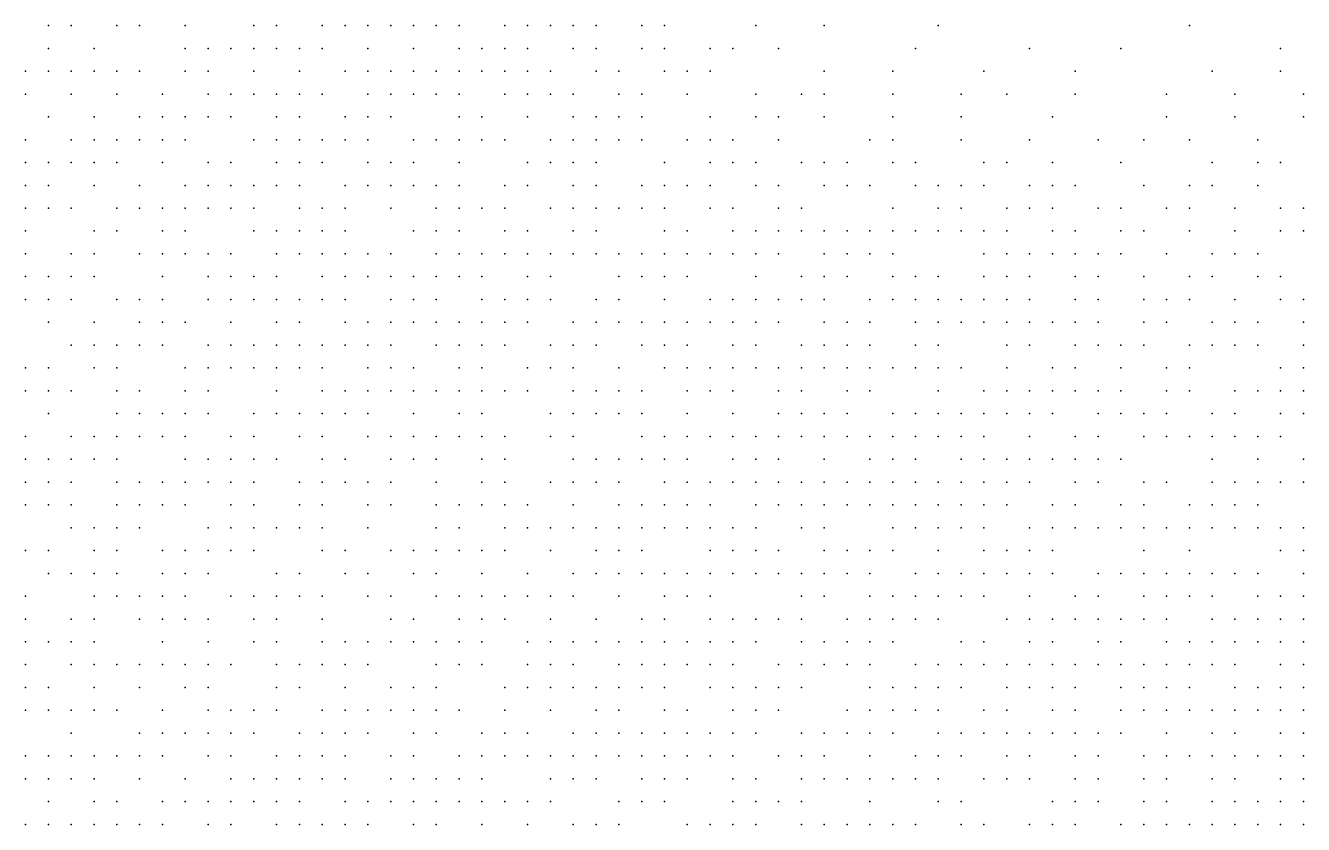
# Model space of a CAD drawing. Extents: x 429 to 793, y 817 to 1241.
# Drawn here: x 570.26 to 611.14, y 949.47 to 975.02 of the extents above; entities that cross this region are included whole.
import ezdxf

# ---------------------------------------------------------------- set-up
doc = ezdxf.new("R2010")
doc.units = 0

msp = doc.modelspace()

# ---------------------------------------------------------------- linework, layer by layer
for p in [(570.99, 975.02, 219.599), (571.72, 975.02, 219.999), (573.18, 975.02, 220.28), (573.91, 975.02, 220.578), (575.37, 975.02, 221.006), (577.56, 975.02, 221.643), (578.29, 975.02, 221.943), (579.75, 975.02, 222.533), (580.48, 975.02, 222.842), (581.21, 975.02, 223.075), (581.94, 975.02, 223.314), (582.67, 975.02, 223.645), (583.4, 975.02, 223.945), (584.13, 975.02, 224.245), (585.59, 975.02, 224.765), (586.32, 975.02, 225.05), (587.05, 975.02, 225.335), (587.78, 975.02, 225.574), (588.51, 975.02, 225.967), (589.97, 975.02, 226.36), (590.7, 975.02, 226.74), (593.62, 975.02, 228.215), (595.81, 975.02, 229.475), (599.46, 975.02, 232.165), (607.49, 975.02, 239.05), (570.99, 974.29, 219.675), (572.45, 974.29, 220.237), (575.37, 974.29, 221.116), (576.1, 974.29, 221.4), (576.83, 974.29, 221.811), (577.56, 974.29, 222), (578.29, 974.29, 222.295), (579.02, 974.29, 222.59), (579.75, 974.29, 222.885), (581.21, 974.29, 223.128), (582.67, 974.29, 223.712), (584.13, 974.29, 224.312), (584.86, 974.29, 224.615), (585.59, 974.29, 224.85), (586.32, 974.29, 225.135), (587.78, 974.29, 225.813), (588.51, 974.29, 226.178), (589.97, 974.29, 226.706), (590.7, 974.29, 227.103), (592.16, 974.29, 227.788), (592.89, 974.29, 228.267), (594.35, 974.29, 229.037), (598.73, 974.29, 231.429), (602.38, 974.29, 234.74), (605.3, 974.29, 237.27), (610.41, 974.29, 241.583), (570.26, 973.56, 219.514), (570.99, 973.56, 219.913), (571.72, 973.56, 220.075), (572.45, 973.56, 220.314), (573.18, 973.56, 220.476), (573.91, 973.56, 220.626), (575.37, 973.56, 221.223), (576.1, 973.56, 221.621), (577.56, 973.56, 222.127), (579.02, 973.56, 222.573), (580.48, 973.56, 223.18), (581.21, 973.56, 223.522), (581.94, 973.56, 223.78), (582.67, 973.56, 224.08), (583.4, 973.56, 224.38), (584.13, 973.56, 224.682), (584.86, 973.56, 224.917), (585.59, 973.56, 225.22), (586.32, 973.56, 225.505), (587.05, 973.56, 225.884), (588.51, 973.56, 226.291), (589.24, 973.56, 226.585), (590.7, 973.56, 227.596), (591.43, 973.56, 227.795), (592.16, 973.56, 227.935), (595.81, 973.56, 229.81), (598, 973.56, 231.14), (600.92, 973.56, 233.396), (603.84, 973.56, 235.597), (608.22, 973.56, 239.735), (610.41, 973.56, 241.427), (570.26, 972.83, 219.752), (571.72, 972.83, 220.152), (573.18, 972.83, 220.452), (574.64, 972.83, 221.027), (576.1, 972.83, 221.748), (576.83, 972.83, 221.937), (577.56, 972.83, 222.253), (578.29, 972.83, 222.413), (579.02, 972.83, 222.86), (579.75, 972.83, 223.018), (581.21, 972.83, 223.646), (581.94, 972.83, 224.036), (582.67, 972.83, 224.208), (583.4, 972.83, 224.55), (584.13, 972.83, 225), (585.59, 972.83, 225.288), (586.32, 972.83, 225.59), (587.05, 972.83, 226.115), (587.78, 972.83, 226.403), (589.24, 972.83, 226.697), (589.97, 972.83, 227.124), (591.43, 972.83, 227.943), (593.62, 972.83, 228.975), (595.08, 972.83, 229.788), (595.81, 972.83, 229.985), (598, 972.83, 231.54), (600.19, 972.83, 233.017), (601.65, 972.83, 234.09), (603.84, 972.83, 235.7), (606.76, 972.83, 238.482), (608.95, 972.83, 240.077), (611.14, 972.83, 241.85), (570.99, 972.1, 219.99), (572.45, 972.1, 220.565), (573.91, 972.1, 220.955), (574.64, 972.1, 221.14), (575.37, 972.1, 221.45), (576.1, 972.1, 221.76), (576.83, 972.1, 222.07), (578.29, 972.1, 222.54), (579.02, 972.1, 222.857), (580.48, 972.1, 223.487), (581.21, 972.1, 223.799), (581.94, 972.1, 224.206), (584.13, 972.1, 224.86), (584.86, 972.1, 225.357), (586.32, 972.1, 225.946), (587.78, 972.1, 226.641), (588.51, 972.1, 226.81), (589.24, 972.1, 227.237), (589.97, 972.1, 227.663), (592.16, 972.1, 228.331), (593.62, 972.1, 229.138), (594.35, 972.1, 229.541), (595.81, 972.1, 230.492), (598, 972.1, 231.92), (600.19, 972.1, 233.048), (603.11, 972.1, 235.419), (606.76, 972.1, 238.698), (608.95, 972.1, 240.073), (611.14, 972.1, 241.81), (570.26, 971.37, 219.787), (571.72, 971.37, 220.384), (572.45, 971.37, 220.586), (573.18, 971.37, 220.771), (573.91, 971.37, 221.253), (574.64, 971.37, 221.433), (575.37, 971.37, 221.727), (577.56, 971.37, 222.722), (578.29, 971.37, 222.914), (579.02, 971.37, 223.01), (579.75, 971.37, 223.325), (580.48, 971.37, 223.64), (581.21, 971.37, 223.952), (582.67, 971.37, 224.548), (583.4, 971.37, 225.03), (584.13, 971.37, 225.17), (584.86, 971.37, 225.533), (585.59, 971.37, 225.943), (587.05, 971.37, 226.302), (587.78, 971.37, 226.827), (588.51, 971.37, 226.997), (589.24, 971.37, 227.363), (589.97, 971.37, 227.91), (591.43, 971.37, 228.493), (592.16, 971.37, 228.897), (592.89, 971.37, 229.3), (594.35, 971.37, 230.107), (597.27, 971.37, 231.65), (598, 971.37, 232.09), (600.19, 971.37, 233.615), (602.38, 971.37, 234.858), (604.57, 971.37, 236.943), (606.03, 971.37, 238.038), (607.49, 971.37, 239.032), (609.68, 971.37, 240.717), (570.26, 970.64, 219.873), (570.99, 970.64, 220.163), (571.72, 970.64, 220.471), (572.45, 970.64, 220.884), (573.18, 970.64, 221.069), (574.64, 970.64, 221.547), (576.1, 970.64, 222.188), (576.83, 970.64, 222.513), (578.29, 970.64, 223.064), (579.02, 970.64, 223.256), (579.75, 970.64, 223.79), (581.21, 970.64, 224.34), (581.94, 970.64, 224.577), (582.67, 970.64, 224.89), (584.13, 970.64, 225.3), (586.32, 970.64, 226.36), (587.05, 970.64, 226.658), (587.78, 970.64, 226.777), (588.51, 970.64, 227.183), (590.7, 970.64, 228.287), (592.16, 970.64, 228.987), (592.89, 970.64, 229.513), (593.62, 970.64, 229.656), (595.08, 970.64, 230.51), (595.81, 970.64, 231.077), (596.54, 970.64, 231.383), (598, 970.64, 232.26), (598.73, 970.64, 232.74), (600.92, 970.64, 233.973), (601.65, 970.64, 234.45), (603.11, 970.64, 235.626), (605.3, 970.64, 237.45), (608.22, 970.64, 239.73), (609.68, 970.64, 240.802), (610.41, 970.64, 241.362), (570.26, 969.91, 220.05), (570.99, 969.91, 220.25), (572.45, 969.91, 220.865), (573.91, 969.91, 221.367), (575.37, 969.91, 221.997), (576.1, 969.91, 222.322), (576.83, 969.91, 222.647), (577.56, 969.91, 222.974), (578.29, 969.91, 223.302), (579.02, 969.91, 223.406), (580.48, 969.91, 224.14), (581.21, 969.91, 224.49), (581.94, 969.91, 224.69), (582.67, 969.91, 225.06), (583.4, 969.91, 225.238), (584.13, 969.91, 225.416), (585.59, 969.91, 226.12), (586.32, 969.91, 226.537), (587.78, 969.91, 227.014), (588.51, 969.91, 227.55), (589.97, 969.91, 228.047), (590.7, 969.91, 228.483), (591.43, 969.91, 228.903), (592.16, 969.91, 229.357), (593.62, 969.91, 230.225), (594.35, 969.91, 230.435), (595.81, 969.91, 231.294), (596.54, 969.91, 231.645), (597.27, 969.91, 232.037), (598.73, 969.91, 232.973), (599.46, 969.91, 233.532), (600.19, 969.91, 233.747), (600.92, 969.91, 234.355), (602.38, 969.91, 235.05), (603.11, 969.91, 236.01), (603.84, 969.91, 236.517), (606.03, 969.91, 237.993), (607.49, 969.91, 239.038), (608.22, 969.91, 239.492), (609.68, 969.91, 240.779), (570.26, 969.18, 220.33), (570.99, 969.18, 220.528), (571.72, 969.18, 220.806), (573.18, 969.18, 221.173), (573.91, 969.18, 221.48), (574.64, 969.18, 222.025), (575.37, 969.18, 222.13), (576.1, 969.18, 222.455), (576.83, 969.18, 222.78), (577.56, 969.18, 223.107), (579.02, 969.18, 223.748), (579.75, 969.18, 223.94), (580.48, 969.18, 224.357), (581.94, 969.18, 224.793), (583.4, 969.18, 225.586), (584.13, 969.18, 225.764), (584.86, 969.18, 226.112), (585.59, 969.18, 226.29), (587.05, 969.18, 227.185), (587.78, 969.18, 227.37), (588.51, 969.18, 227.807), (589.24, 969.18, 227.933), (589.97, 969.18, 228.243), (590.7, 969.18, 228.68), (592.16, 969.18, 229.57), (592.89, 969.18, 229.727), (594.35, 969.18, 230.607), (595.08, 969.18, 230.855), (598, 969.18, 232.805), (599.46, 969.18, 233.343), (600.19, 969.18, 234.139), (601.65, 969.18, 234.747), (602.38, 969.18, 235.378), (603.11, 969.18, 235.783), (604.57, 969.18, 237.178), (605.3, 969.18, 237.53), (606.76, 969.18, 238.537), (607.49, 969.18, 239.04), (608.95, 969.18, 240.33), (610.41, 969.18, 241.183), (611.14, 969.18, 241.61), (570.26, 968.45, 220.13), (572.45, 968.45, 221.084), (573.18, 968.45, 221.258), (574.64, 968.45, 221.926), (575.37, 968.45, 222.361), (577.56, 968.45, 223.093), (578.29, 968.45, 223.435), (579.02, 968.45, 223.763), (579.75, 968.45, 224.09), (580.48, 968.45, 224.527), (582.67, 968.45, 225.23), (583.4, 968.45, 225.64), (584.13, 968.45, 226.05), (585.59, 968.45, 226.645), (586.32, 968.45, 227), (587.78, 968.45, 227.553), (588.51, 968.45, 228.126), (590.7, 968.45, 229.043), (591.43, 968.45, 229.407), (592.89, 968.45, 229.94), (593.62, 968.45, 230.488), (594.35, 968.45, 230.78), (595.08, 968.45, 231.027), (595.81, 968.45, 231.451), (596.54, 968.45, 232.078), (597.27, 968.45, 232.638), (598, 968.45, 232.693), (598.73, 968.45, 233.12), (599.46, 968.45, 233.547), (600.19, 968.45, 234.447), (600.92, 968.45, 234.531), (601.65, 968.45, 235.151), (603.11, 968.45, 236.157), (603.84, 968.45, 236.627), (605.3, 968.45, 237.64), (606.03, 968.45, 238.045), (607.49, 968.45, 239.38), (608.95, 968.45, 240.353), (610.41, 968.45, 241.307), (611.14, 968.45, 241.583), (570.26, 967.72, 220.41), (571.72, 967.72, 221.037), (572.45, 967.72, 221.362), (573.91, 967.72, 222.029), (574.64, 967.72, 222.152), (575.37, 967.72, 222.488), (576.1, 967.72, 222.697), (576.83, 967.72, 223.219), (578.29, 967.72, 223.718), (579.02, 967.72, 223.858), (579.75, 967.72, 224.202), (580.48, 967.72, 224.686), (581.21, 967.72, 224.963), (581.94, 967.72, 225.162), (583.4, 967.72, 226.015), (584.13, 967.72, 226.323), (584.86, 967.72, 226.282), (585.59, 967.72, 226.815), (586.32, 967.72, 226.877), (587.05, 967.72, 227.307), (587.78, 967.72, 227.737), (588.51, 967.72, 228.183), (589.24, 967.72, 228.504), (589.97, 967.72, 228.873), (590.7, 967.72, 229.237), (591.43, 967.72, 229.713), (592.16, 967.72, 230.147), (592.89, 967.72, 230.58), (593.62, 967.72, 230.872), (594.35, 967.72, 231.036), (595.81, 967.72, 231.945), (596.54, 967.72, 232.047), (597.27, 967.72, 232.47), (598, 967.72, 233.323), (600.92, 967.72, 234.923), (601.65, 967.72, 235.403), (602.38, 967.72, 235.853), (603.11, 967.72, 236.303), (603.84, 967.72, 236.773), (604.57, 967.72, 237.398), (605.3, 967.72, 237.75), (606.76, 967.72, 238.717), (608.22, 967.72, 239.72), (608.95, 967.72, 240.037), (609.68, 967.72, 240.679), (570.26, 966.99, 220.49), (570.99, 966.99, 220.815), (571.72, 966.99, 221.14), (572.45, 966.99, 221.465), (574.64, 966.99, 222.372), (576.1, 966.99, 222.824), (576.83, 966.99, 223.392), (577.56, 966.99, 223.532), (578.29, 966.99, 223.625), (579.75, 966.99, 224.315), (580.48, 966.99, 224.985), (581.21, 966.99, 225.044), (581.94, 966.99, 225.52), (582.67, 966.99, 225.827), (583.4, 966.99, 226.135), (584.13, 966.99, 226.443), (584.86, 966.99, 226.63), (586.32, 966.99, 227.49), (587.05, 966.99, 227.92), (589.24, 966.99, 228.882), (589.97, 966.99, 229.067), (590.7, 966.99, 229.487), (591.43, 966.99, 229.92), (593.62, 966.99, 230.708), (595.08, 966.99, 231.793), (595.81, 966.99, 232.267), (596.54, 966.99, 232.687), (598, 966.99, 233.398), (598.73, 966.99, 233.75), (599.46, 966.99, 234.2), (600.92, 966.99, 235.1), (601.65, 966.99, 235.55), (602.38, 966.99, 236.15), (603.84, 966.99, 236.92), (604.57, 966.99, 237.39), (606.03, 966.99, 238.155), (607.49, 966.99, 239.18), (608.22, 966.99, 239.947), (609.68, 966.99, 240.803), (610.41, 966.99, 241.18), (570.26, 966.26, 220.567), (570.99, 966.26, 220.909), (571.72, 966.26, 221.35), (573.18, 966.26, 221.79), (573.91, 966.26, 222.133), (574.64, 966.26, 222.475), (576.1, 966.26, 223.16), (576.83, 966.26, 223.505), (577.56, 966.26, 223.738), (578.29, 966.26, 224.082), (579.02, 966.26, 224.427), (579.75, 966.26, 224.762), (580.48, 966.26, 225.097), (581.94, 966.26, 225.64), (582.67, 966.26, 225.948), (583.4, 966.26, 226.255), (584.86, 966.26, 226.77), (585.59, 966.26, 227.236), (586.32, 966.26, 227.464), (587.05, 966.26, 227.692), (588.51, 966.26, 228.59), (589.24, 966.26, 228.925), (590.7, 966.26, 229.693), (592.16, 966.26, 230.353), (592.89, 966.26, 230.787), (593.62, 966.26, 231.22), (594.35, 966.26, 231.64), (595.08, 966.26, 232.063), (595.81, 966.26, 232.165), (597.27, 966.26, 233.097), (598, 966.26, 233.222), (598.73, 966.26, 233.95), (599.46, 966.26, 234.338), (600.19, 966.26, 234.913), (600.92, 966.26, 235.273), (601.65, 966.26, 235.7), (602.38, 966.26, 235.85), (603.84, 966.26, 237.23), (604.57, 966.26, 237.62), (606.03, 966.26, 238.59), (606.76, 966.26, 238.92), (607.49, 966.26, 239.633), (608.95, 966.26, 240.4), (610.41, 966.26, 241.243), (611.14, 966.26, 241.713), (570.99, 965.53, 221.13), (572.45, 965.53, 221.67), (573.91, 965.53, 222.204), (574.64, 965.53, 222.732), (575.37, 965.53, 222.923), (576.83, 965.53, 223.52), (578.29, 965.53, 224.285), (579.02, 965.53, 224.54), (580.48, 965.53, 225.21), (581.21, 965.53, 225.522), (581.94, 965.53, 225.76), (582.67, 965.53, 226.068), (583.4, 965.53, 226.395), (584.13, 965.53, 226.583), (584.86, 965.53, 226.91), (585.59, 965.53, 227.386), (586.32, 965.53, 227.614), (587.78, 965.53, 228.405), (588.51, 965.53, 228.74), (589.24, 965.53, 229.075), (589.97, 965.53, 229.644), (590.7, 965.53, 229.873), (591.43, 965.53, 230.331), (592.16, 965.53, 230.56), (592.89, 965.53, 230.993), (593.62, 965.53, 231.535), (594.35, 965.53, 231.476), (595.81, 965.53, 232.483), (596.54, 965.53, 232.903), (597.27, 965.53, 233.313), (598.73, 965.53, 234.15), (599.46, 965.53, 234.6), (600.19, 965.53, 235.023), (600.92, 965.53, 235.447), (601.65, 965.53, 236), (602.38, 965.53, 236.3), (603.11, 965.53, 236.6), (603.84, 965.53, 237.38), (604.57, 965.53, 237.54), (606.03, 965.53, 238.393), (606.76, 965.53, 239.32), (608.22, 965.53, 240.165), (608.95, 965.53, 240.427), (609.68, 965.53, 240.957), (611.14, 965.53, 241.513), (571.72, 964.8, 221.45), (572.45, 964.8, 221.77), (573.18, 964.8, 221.99), (573.91, 964.8, 222.518), (574.64, 964.8, 222.685), (576.1, 964.8, 223.28), (576.83, 964.8, 223.64), (577.56, 964.8, 224.135), (578.29, 964.8, 224.39), (579.02, 964.8, 224.645), (579.75, 964.8, 224.98), (580.48, 964.8, 225.315), (581.21, 964.8, 225.545), (581.94, 964.8, 225.88), (583.4, 964.8, 226.535), (584.13, 964.8, 226.723), (584.86, 964.8, 227.05), (585.59, 964.8, 227.493), (587.05, 964.8, 228.22), (587.78, 964.8, 228.555), (588.51, 964.8, 229.12), (589.97, 964.8, 229.58), (590.7, 964.8, 230.028), (591.43, 964.8, 230.486), (592.89, 964.8, 231.365), (593.62, 964.8, 231.69), (595.08, 964.8, 232.451), (595.81, 964.8, 232.897), (596.54, 964.8, 233.12), (597.27, 964.8, 233.53), (598.73, 964.8, 234.35), (599.46, 964.8, 234.538), (601.65, 964.8, 235.873), (602.38, 964.8, 236.45), (603.84, 964.8, 237.22), (604.57, 964.8, 237.647), (605.3, 964.8, 238.073), (606.03, 964.8, 238.927), (607.49, 964.8, 239.773), (608.22, 964.8, 240.113), (608.95, 964.8, 240.453), (609.68, 964.8, 240.94), (611.14, 964.8, 241.697), (570.26, 964.07, 221.062), (570.99, 964.07, 221.405), (572.45, 964.07, 221.747), (573.18, 964.07, 222.304), (575.37, 964.07, 223.043), (576.1, 964.07, 223.4), (576.83, 964.07, 223.76), (577.56, 964.07, 224.24), (578.29, 964.07, 224.495), (579.02, 964.07, 224.75), (579.75, 964.07, 225.085), (581.21, 964.07, 225.65), (581.94, 964.07, 226.248), (582.67, 964.07, 226.484), (584.13, 964.07, 227.19), (584.86, 964.07, 227.523), (586.32, 964.07, 228.188), (587.05, 964.07, 228.37), (587.78, 964.07, 228.82), (589.24, 964.07, 229.74), (590.7, 964.07, 230.412), (591.43, 964.07, 230.641), (592.16, 964.07, 231.195), (592.89, 964.07, 231.52), (593.62, 964.07, 231.735), (594.35, 964.07, 232.013), (595.08, 964.07, 232.596), (595.81, 964.07, 233.042), (596.54, 964.07, 233.265), (597.27, 964.07, 233.88), (598, 964.07, 234.188), (598.73, 964.07, 234.493), (599.46, 964.07, 234.936), (600.19, 964.07, 235.392), (601.65, 964.07, 236.26), (603.11, 964.07, 236.9), (603.84, 964.07, 237.327), (605.3, 964.07, 238.607), (606.76, 964.07, 239.06), (607.49, 964.07, 239.695), (610.41, 964.07, 241.21), (611.14, 964.07, 241.68), (570.26, 963.34, 221.073), (570.99, 963.34, 221.313), (571.72, 963.34, 221.809), (573.18, 963.34, 222.434), (573.91, 963.34, 222.681), (575.37, 963.34, 223.163), (576.1, 963.34, 223.52), (578.29, 963.34, 224.6), (579.75, 963.34, 225.19), (580.48, 963.34, 225.535), (581.21, 963.34, 225.765), (581.94, 963.34, 226.455), (582.67, 963.34, 226.8), (583.4, 963.34, 226.852), (584.13, 963.34, 227.323), (584.86, 963.34, 227.655), (585.59, 963.34, 227.987), (586.32, 963.34, 228.32), (587.78, 963.34, 228.98), (588.51, 963.34, 229.44), (589.24, 963.34, 229.9), (589.97, 963.34, 230.167), (591.43, 963.34, 230.796), (592.16, 963.34, 231.35), (592.89, 963.34, 231.457), (594.35, 963.34, 232.165), (595.08, 963.34, 232.575), (596.54, 963.34, 233.41), (597.27, 963.34, 234.025), (599.46, 963.34, 235.066), (600.92, 963.34, 236.07), (601.65, 963.34, 236.39), (602.38, 963.34, 236.71), (603.11, 963.34, 237.23), (603.84, 963.34, 237.705), (604.57, 963.34, 238.272), (605.3, 963.34, 238.592), (606.76, 963.34, 239.46), (607.49, 963.34, 239.8), (608.95, 963.34, 240.48), (609.68, 963.34, 241.003), (610.41, 963.34, 241.147), (611.14, 963.34, 241.48), (570.99, 962.61, 221.528), (573.18, 962.61, 222.539), (573.91, 962.61, 222.778), (574.64, 962.61, 223.025), (575.37, 962.61, 223.617), (576.1, 962.61, 223.847), (577.56, 962.61, 224.24), (578.29, 962.61, 224.6), (579.02, 962.61, 224.96), (579.75, 962.61, 225.65), (580.48, 962.61, 225.88), (581.21, 962.61, 226.225), (582.67, 962.61, 226.915), (584.13, 962.61, 227.455), (584.86, 962.61, 227.788), (587.05, 962.61, 228.908), (587.78, 962.61, 229.156), (588.51, 962.61, 229.404), (589.24, 962.61, 230.04), (589.97, 962.61, 230.327), (591.43, 962.61, 231.18), (592.89, 962.61, 231.61), (594.35, 962.61, 232.318), (595.08, 962.61, 232.728), (595.81, 962.61, 233.332), (596.54, 962.61, 233.555), (598, 962.61, 234.371), (598.73, 962.61, 234.635), (599.46, 962.61, 235.042), (600.19, 962.61, 235.652), (600.92, 962.61, 236.2), (601.65, 962.61, 236.52), (602.38, 962.61, 236.725), (603.11, 962.61, 237.135), (604.57, 962.61, 238.365), (605.3, 962.61, 238.685), (606.03, 962.61, 239.157), (606.76, 962.61, 239.547), (608.22, 962.61, 240.283), (608.95, 962.61, 240.527), (610.41, 962.61, 241.265), (611.14, 962.61, 241.687), (570.26, 961.88, 221.247), (571.72, 961.88, 221.886), (572.45, 961.88, 222.243), (573.18, 961.88, 222.616), (573.91, 961.88, 222.988), (574.64, 961.88, 223.122), (575.37, 961.88, 223.369), (576.83, 961.88, 224.173), (577.56, 961.88, 224.673), (579.02, 961.88, 225.41), (579.75, 961.88, 225.575), (581.21, 961.88, 226.34), (581.94, 961.88, 226.685), (582.67, 961.88, 227.03), (583.4, 961.88, 227.352), (584.13, 961.88, 227.588), (584.86, 961.88, 228.034), (585.59, 961.88, 228.491), (587.05, 961.88, 228.805), (587.78, 961.88, 229.296), (589.97, 961.88, 230.36), (590.7, 961.88, 230.68), (591.43, 961.88, 231.32), (592.16, 961.88, 231.548), (592.89, 961.88, 232.009), (593.62, 961.88, 232.24), (594.35, 961.88, 232.778), (595.08, 961.88, 233.085), (595.81, 961.88, 233.392), (596.54, 961.88, 233.7), (597.27, 961.88, 234.107), (598, 961.88, 234.513), (598.73, 961.88, 234.777), (599.46, 961.88, 235.184), (600.19, 961.88, 235.782), (600.92, 961.88, 236.33), (602.38, 961.88, 236.842), (603.84, 961.88, 238.039), (604.57, 961.88, 238.458), (606.03, 961.88, 239.243), (606.76, 961.88, 239.633), (607.49, 961.88, 239.933), (608.22, 961.88, 240.233), (608.95, 961.88, 240.573), (609.68, 961.88, 241.05), (610.41, 961.88, 241.203), (570.26, 961.15, 221.475), (570.99, 961.15, 221.605), (571.72, 961.15, 221.963), (572.45, 961.15, 222.32), (573.18, 961.15, 222.693), (575.37, 961.15, 223.713), (576.1, 961.15, 224.098), (576.83, 961.15, 224.385), (577.56, 961.15, 224.765), (578.29, 961.15, 225.145), (579.75, 961.15, 225.68), (580.48, 961.15, 226.19), (581.94, 961.15, 226.79), (582.67, 961.15, 227.135), (583.4, 961.15, 227.375), (584.86, 961.15, 228.177), (585.59, 961.15, 228.633), (587.78, 961.15, 229.404), (588.51, 961.15, 229.932), (589.24, 961.15, 230.18), (589.97, 961.15, 230.5), (590.7, 961.15, 231.033), (591.43, 961.15, 231.46), (592.89, 961.15, 232.147), (593.62, 961.15, 232.377), (594.35, 961.15, 232.915), (595.81, 961.15, 233.53), (597.27, 961.15, 234.485), (598, 961.15, 234.703), (598.73, 961.15, 235.225), (600.19, 961.15, 235.835), (600.92, 961.15, 236.14), (601.65, 961.15, 236.55), (602.38, 961.15, 237.145), (603.11, 961.15, 237.763), (603.84, 961.15, 238.157), (604.57, 961.15, 238.55), (605.3, 961.15, 238.778), (608.22, 961.15, 240.33), (609.68, 961.15, 240.835), (611.14, 961.15, 241.697), (570.26, 960.42, 221.538), (570.99, 960.42, 221.799), (571.72, 960.42, 222.059), (573.18, 960.42, 222.643), (573.91, 960.42, 223.065), (574.64, 960.42, 223.438), (575.37, 960.42, 223.81), (576.1, 960.42, 224.19), (576.83, 960.42, 224.478), (577.56, 960.42, 224.858), (579.02, 960.42, 225.595), (579.75, 960.42, 225.86), (580.48, 960.42, 226.295), (581.21, 960.42, 226.55), (581.94, 960.42, 226.895), (583.4, 960.42, 227.48), (584.86, 960.42, 228.348), (585.59, 960.42, 228.595), (587.05, 960.42, 229.547), (587.78, 960.42, 229.775), (588.51, 960.42, 230.117), (589.24, 960.42, 230.32), (590.7, 960.42, 231.173), (591.43, 960.42, 231.6), (592.16, 960.42, 232.027), (592.89, 960.42, 232.284), (593.62, 960.42, 232.745), (594.35, 960.42, 233.052), (595.08, 960.42, 233.36), (595.81, 960.42, 233.563), (596.54, 960.42, 233.97), (597.27, 960.42, 234.618), (598, 960.42, 234.835), (598.73, 960.42, 235.357), (599.46, 960.42, 235.663), (600.19, 960.42, 235.967), (600.92, 960.42, 236.472), (601.65, 960.42, 236.921), (602.38, 960.42, 237.477), (603.84, 960.42, 238.067), (604.57, 960.42, 238.363), (606.03, 960.42, 239.445), (606.76, 960.42, 239.72), (608.22, 960.42, 240.32), (608.95, 960.42, 240.62), (609.68, 960.42, 241.058), (610.41, 960.42, 241.51), (611.14, 960.42, 241.707), (570.26, 959.69, 221.349), (570.99, 959.69, 221.862), (571.72, 959.69, 222.123), (573.18, 959.69, 222.967), (573.91, 959.69, 223.29), (574.64, 959.69, 223.505), (575.37, 959.69, 223.89), (576.83, 959.69, 224.749), (577.56, 959.69, 225.039), (579.02, 959.69, 225.688), (579.75, 959.69, 225.952), (581.21, 959.69, 226.655), (581.94, 959.69, 227), (583.4, 959.69, 227.6), (584.13, 959.69, 227.96), (584.86, 959.69, 228.48), (585.59, 959.69, 228.728), (586.32, 959.69, 229.223), (587.78, 959.69, 229.908), (589.24, 959.69, 230.46), (589.97, 959.69, 230.887), (590.7, 959.69, 231.514), (591.43, 959.69, 231.74), (592.16, 959.69, 232.06), (593.62, 959.69, 232.883), (594.35, 959.69, 233.292), (595.08, 959.69, 233.698), (595.81, 959.69, 234.105), (596.54, 959.69, 234.508), (597.27, 959.69, 234.75), (598, 959.69, 234.967), (598.73, 959.69, 235.49), (599.46, 959.69, 235.795), (600.19, 959.69, 235.992), (600.92, 959.69, 236.385), (601.65, 959.69, 237.029), (603.11, 959.69, 237.88), (603.84, 959.69, 238.3), (605.3, 959.69, 239.01), (606.03, 959.69, 239.515), (607.49, 959.69, 240.033), (608.22, 959.69, 240.447), (608.95, 959.69, 240.832), (609.68, 959.69, 240.903), (571.72, 958.96, 222.186), (572.45, 958.96, 222.77), (573.18, 958.96, 223.03), (573.91, 958.96, 223.2), (576.1, 958.96, 224.277), (576.83, 958.96, 224.816), (577.56, 958.96, 225.107), (578.29, 958.96, 225.397), (579.02, 958.96, 225.755), (579.75, 958.96, 226.045), (581.21, 958.96, 226.76), (583.4, 958.96, 227.72), (584.13, 958.96, 228.435), (585.59, 958.96, 229.107), (586.32, 958.96, 229.355), (587.05, 958.96, 229.697), (587.78, 958.96, 230.04), (588.51, 958.96, 230.25), (589.24, 958.96, 230.838), (589.97, 958.96, 231.064), (590.7, 958.96, 231.289), (591.43, 958.96, 231.893), (592.16, 958.96, 232.167), (592.89, 958.96, 232.7), (593.62, 958.96, 233.02), (595.08, 958.96, 233.833), (595.81, 958.96, 234.24), (598, 958.96, 235.1), (598.73, 958.96, 235.622), (599.46, 958.96, 236.114), (600.19, 958.96, 236.508), (600.92, 958.96, 236.897), (602.38, 958.96, 237.693), (603.11, 958.96, 238.05), (603.84, 958.96, 238.407), (604.57, 958.96, 238.763), (605.3, 958.96, 239.117), (606.03, 958.96, 239.47), (606.76, 958.96, 239.86), (607.49, 958.96, 240.275), (608.22, 958.96, 240.42), (608.95, 958.96, 240.68), (609.68, 958.96, 241.045), (610.41, 958.96, 241.483), (611.14, 958.96, 241.641), (570.26, 958.23, 221.765), (570.99, 958.23, 222.137), (572.45, 958.23, 222.51), (573.18, 958.23, 222.895), (574.64, 958.23, 223.585), (575.37, 958.23, 223.97), (576.1, 958.23, 224.357), (576.83, 958.23, 224.884), (577.56, 958.23, 225.174), (579.75, 958.23, 226.112), (580.48, 958.23, 226.47), (581.94, 958.23, 227.273), (582.67, 958.23, 227.48), (583.4, 958.23, 227.84), (584.13, 958.23, 228.2), (584.86, 958.23, 228.79), (585.59, 958.23, 229.24), (587.05, 958.23, 229.83), (588.51, 958.23, 230.393), (589.24, 958.23, 230.745), (589.97, 958.23, 231.216), (592.16, 958.23, 232.212), (592.89, 958.23, 232.853), (593.62, 958.23, 233.175), (594.35, 958.23, 233.382), (595.81, 958.23, 234.026), (596.54, 958.23, 234.643), (597.27, 958.23, 235.047), (598, 958.23, 235.45), (599.46, 958.23, 236.237), (600.92, 958.23, 237.02), (601.65, 958.23, 237.41), (602.38, 958.23, 237.8), (603.11, 958.23, 238.157), (606.03, 958.23, 239.585), (607.49, 958.23, 240.102), (610.41, 958.23, 241.258), (611.14, 958.23, 241.68), (570.99, 957.5, 222.16), (571.72, 957.5, 222.54), (572.45, 957.5, 222.844), (573.18, 957.5, 223.135), (574.64, 957.5, 223.665), (575.37, 957.5, 224.05), (576.1, 957.5, 224.438), (578.29, 957.5, 225.533), (579.02, 957.5, 225.823), (580.48, 957.5, 226.552), (581.21, 957.5, 226.925), (582.67, 957.5, 227.787), (583.4, 957.5, 228.3), (584.86, 957.5, 228.91), (586.32, 957.5, 229.62), (587.78, 957.5, 230.182), (588.51, 957.5, 230.535), (589.24, 957.5, 230.887), (589.97, 957.5, 231.327), (590.7, 957.5, 231.82), (591.43, 957.5, 232.045), (592.16, 957.5, 232.365), (592.89, 957.5, 232.9), (593.62, 957.5, 233.33), (594.35, 957.5, 233.727), (595.08, 957.5, 233.958), (595.81, 957.5, 234.388), (596.54, 957.5, 234.69), (597.27, 957.5, 234.993), (598.73, 957.5, 235.784), (599.46, 957.5, 235.996), (600.19, 957.5, 236.753), (600.92, 957.5, 237.045), (601.65, 957.5, 237.337), (602.38, 957.5, 237.63), (603.11, 957.5, 238.078), (604.57, 957.5, 238.87), (605.3, 957.5, 239.223), (606.03, 957.5, 239.665), (606.76, 957.5, 239.93), (607.49, 957.5, 240.32), (608.22, 957.5, 240.515), (608.95, 957.5, 240.9), (609.68, 957.5, 241.09), (611.14, 957.5, 241.637), (570.26, 956.77, 221.81), (572.45, 956.77, 222.935), (573.18, 956.77, 223.178), (573.91, 956.77, 223.469), (574.64, 956.77, 223.759), (575.37, 956.77, 224.377), (576.83, 956.77, 224.825), (577.56, 956.77, 225.213), (578.29, 956.77, 225.6), (579.02, 956.77, 225.89), (579.75, 956.77, 226.263), (581.21, 956.77, 227.008), (581.94, 956.77, 227.302), (583.4, 956.77, 228.093), (584.13, 956.77, 228.655), (584.86, 956.77, 229.01), (585.59, 956.77, 229.365), (586.32, 956.77, 229.735), (587.05, 956.77, 230.133), (587.78, 956.77, 230.325), (589.24, 956.77, 231.36), (590.7, 956.77, 231.972), (591.43, 956.77, 232.198), (592.16, 956.77, 232.625), (595.08, 956.77, 234.106), (595.81, 956.77, 234.535), (597.27, 956.77, 235.337), (598, 956.77, 235.73), (598.73, 956.77, 236.1), (599.46, 956.77, 236.329), (600.19, 956.77, 236.875), (600.92, 956.77, 237.167), (602.38, 956.77, 237.905), (603.84, 956.77, 238.554), (604.57, 956.77, 238.95), (606.03, 956.77, 239.745), (606.76, 956.77, 239.98), (607.49, 956.77, 240.353), (608.22, 956.77, 240.547), (609.68, 956.77, 241.122), (610.41, 956.77, 241.48), (611.14, 956.77, 241.58), (570.26, 956.04, 221.84), (571.72, 956.04, 222.57), (572.45, 956.04, 222.965), (573.91, 956.04, 223.512), (574.64, 956.04, 224.093), (575.37, 956.04, 224.421), (576.1, 956.04, 224.705), (577.56, 956.04, 225.245), (578.29, 956.04, 225.887), (579.75, 956.04, 226.717), (581.94, 956.04, 227.763), (582.67, 956.04, 228.14), (584.13, 956.04, 228.755), (584.86, 956.04, 229.11), (585.59, 956.04, 229.48), (587.05, 956.04, 230.263), (588.51, 956.04, 230.838), (589.97, 956.04, 231.69), (590.7, 956.04, 232.02), (592.16, 956.04, 232.78), (592.89, 956.04, 233.21), (593.62, 956.04, 233.485), (594.35, 956.04, 233.882), (595.08, 956.04, 234.278), (596.54, 956.04, 235.083), (597.27, 956.04, 235.477), (598, 956.04, 235.87), (598.73, 956.04, 236.24), (599.46, 956.04, 236.61), (601.65, 956.04, 237.643), (602.38, 956.04, 238.01), (603.11, 956.04, 238.333), (603.84, 956.04, 238.634), (604.57, 956.04, 239.03), (605.3, 956.04, 239.295), (606.03, 956.04, 239.717), (606.76, 956.04, 240.03), (608.22, 956.04, 240.58), (608.95, 956.04, 240.965), (609.68, 956.04, 241.155), (610.41, 956.04, 241.49), (611.14, 956.04, 241.623), (570.26, 955.31, 221.995), (570.99, 955.31, 222.297), (571.72, 955.31, 222.6), (572.45, 955.31, 222.995), (574.64, 955.31, 224.137), (576.1, 955.31, 224.89), (577.56, 955.31, 225.285), (578.29, 955.31, 225.68), (579.75, 955.31, 226.632), (580.48, 955.31, 227.09), (581.21, 955.31, 227.467), (581.94, 955.31, 227.845), (582.67, 955.31, 228.223), (583.4, 955.31, 228.5), (584.13, 955.31, 228.855), (584.86, 955.31, 229.225), (586.32, 955.31, 229.85), (587.05, 955.31, 230.217), (587.78, 955.31, 230.777), (588.51, 955.31, 230.968), (589.24, 955.31, 231.49), (589.97, 955.31, 231.82), (590.7, 955.31, 232.15), (591.43, 955.31, 232.488), (592.16, 955.31, 232.827), (592.89, 955.31, 233.303), (593.62, 955.31, 233.64), (595.08, 955.31, 234.433), (595.81, 955.31, 234.83), (596.54, 955.31, 235.223), (597.27, 955.31, 235.617), (598, 955.31, 236.01), (600.19, 955.31, 236.997), (600.92, 955.31, 237.382), (602.38, 955.31, 238.115), (603.11, 955.31, 238.438), (604.57, 955.31, 239.11), (605.3, 955.31, 239.453), (606.76, 955.31, 240.08), (607.49, 955.31, 240.317), (608.22, 955.31, 240.613), (608.95, 955.31, 240.997), (609.68, 955.31, 241.053), (610.41, 955.31, 241.5), (611.14, 955.31, 241.633), (570.26, 954.58, 221.692), (571.72, 954.58, 222.603), (572.45, 954.58, 222.917), (573.18, 954.58, 223.39), (573.91, 954.58, 223.785), (574.64, 954.58, 224.18), (575.37, 954.58, 224.464), (576.1, 954.58, 224.93), (576.83, 954.58, 225.325), (578.29, 954.58, 225.72), (579.02, 954.58, 226.07), (579.75, 954.58, 226.689), (580.48, 954.58, 227.148), (581.21, 954.58, 227.525), (583.4, 954.58, 228.6), (584.13, 954.58, 228.97), (584.86, 954.58, 229.34), (586.32, 954.58, 229.965), (587.05, 954.58, 230.332), (587.78, 954.58, 230.907), (589.24, 954.58, 231.62), (589.97, 954.58, 231.95), (590.7, 954.58, 232.175), (591.43, 954.58, 232.625), (592.16, 954.58, 232.967), (592.89, 954.58, 233.443), (594.35, 954.58, 234.077), (595.08, 954.58, 234.375), (595.81, 954.58, 234.962), (596.54, 954.58, 235.164), (597.27, 954.58, 235.587), (598.73, 954.58, 236.38), (599.46, 954.58, 236.75), (600.19, 954.58, 237.12), (600.92, 954.58, 237.487), (601.65, 954.58, 237.853), (602.38, 954.58, 238.22), (603.11, 954.58, 238.543), (603.84, 954.58, 238.867), (604.57, 954.58, 239.19), (605.3, 954.58, 239.503), (606.03, 954.58, 239.895), (606.76, 954.58, 240.13), (607.49, 954.58, 240.485), (608.22, 954.58, 240.663), (608.95, 954.58, 241.008), (610.41, 954.58, 241.51), (611.14, 954.58, 241.643), (570.26, 953.85, 221.998), (570.99, 953.85, 222.301), (572.45, 953.85, 222.921), (573.91, 953.85, 223.791), (575.37, 953.85, 224.575), (576.1, 953.85, 224.97), (578.29, 953.85, 226.11), (579.02, 953.85, 226.5), (580.48, 953.85, 227.205), (581.94, 953.85, 227.96), (582.67, 953.85, 228.28), (583.4, 953.85, 228.67), (585.59, 953.85, 229.864), (586.32, 953.85, 230.08), (587.05, 953.85, 230.447), (587.78, 953.85, 230.815), (588.51, 953.85, 231.228), (589.24, 953.85, 231.75), (589.97, 953.85, 231.862), (590.7, 953.85, 232.312), (592.16, 953.85, 233.058), (592.89, 953.85, 233.275), (593.62, 953.85, 233.92), (594.35, 953.85, 234.217), (595.08, 953.85, 234.708), (597.27, 953.85, 235.71), (598, 953.85, 236.132), (598.73, 953.85, 236.41), (599.46, 953.85, 236.688), (600.19, 953.85, 237.23), (601.65, 953.85, 237.91), (602.38, 953.85, 238.312), (603.11, 953.85, 238.555), (603.84, 953.85, 238.797), (605.3, 953.85, 239.473), (606.03, 953.85, 239.943), (606.76, 953.85, 240.178), (607.49, 953.85, 240.533), (608.95, 953.85, 241.027), (609.68, 953.85, 241.195), (610.41, 953.85, 241.53), (611.14, 953.85, 241.63), (570.26, 953.12, 221.83), (570.99, 953.12, 222.304), (571.72, 953.12, 222.607), (572.45, 953.12, 222.924), (573.18, 953.12, 223.402), (574.64, 953.12, 224.193), (576.1, 953.12, 224.992), (576.83, 953.12, 225.248), (577.56, 953.12, 225.76), (578.29, 953.12, 226.15), (579.75, 953.12, 226.89), (580.48, 953.12, 227.263), (581.21, 953.12, 227.64), (581.94, 953.12, 228.03), (582.67, 953.12, 228.35), (583.4, 953.12, 228.74), (584.13, 953.12, 229.217), (585.59, 953.12, 229.957), (587.05, 953.12, 230.54), (588.51, 953.12, 231.183), (589.24, 953.12, 231.55), (590.7, 953.12, 232.45), (591.43, 953.12, 232.762), (592.89, 953.12, 233.629), (593.62, 953.12, 234.06), (594.35, 953.12, 234.454), (596.54, 953.12, 235.475), (597.27, 953.12, 235.832), (598, 953.12, 236.255), (598.73, 953.12, 236.533), (599.46, 953.12, 236.987), (600.92, 953.12, 237.683), (601.65, 953.12, 238.002), (603.11, 953.12, 238.647), (603.84, 953.12, 239.037), (605.3, 953.12, 239.613), (606.03, 953.12, 239.99), (606.76, 953.12, 240.225), (607.49, 953.12, 240.58), (608.22, 953.12, 240.69), (608.95, 953.12, 240.91), (609.68, 953.12, 241.215), (610.41, 953.12, 241.55), (611.14, 953.12, 241.65), (571.72, 952.39, 222.61), (573.91, 952.39, 223.804), (574.64, 952.39, 224.207), (575.37, 952.39, 224.614), (576.1, 952.39, 225.015), (576.83, 952.39, 225.271), (577.56, 952.39, 225.783), (579.02, 952.39, 226.562), (579.75, 952.39, 226.93), (580.48, 952.39, 227.32), (581.21, 952.39, 227.71), (582.67, 952.39, 228.42), (583.4, 952.39, 228.81), (584.86, 952.39, 229.525), (585.59, 952.39, 230.049), (586.32, 952.39, 230.265), (587.78, 952.39, 230.908), (588.51, 952.39, 231.275), (589.24, 952.39, 231.85), (589.97, 952.39, 232.038), (590.7, 952.39, 232.712), (591.43, 952.39, 232.9), (592.16, 952.39, 233.333), (592.89, 952.39, 233.875), (593.62, 952.39, 234.2), (595.08, 952.39, 234.841), (595.81, 952.39, 235.228), (596.54, 952.39, 235.607), (597.27, 952.39, 235.988), (598, 952.39, 236.166), (599.46, 952.39, 237.097), (600.19, 952.39, 237.45), (600.92, 952.39, 237.793), (601.65, 952.39, 238.137), (602.38, 952.39, 238.497), (603.11, 952.39, 238.813), (603.84, 952.39, 239.107), (604.57, 952.39, 239.4), (605.3, 952.39, 239.683), (606.76, 952.39, 240.273), (608.22, 952.39, 240.725), (608.95, 952.39, 240.945), (610.41, 952.39, 241.57), (611.14, 952.39, 241.698), (570.26, 951.66, 221.922), (570.99, 951.66, 222.167), (571.72, 951.66, 222.557), (572.45, 951.66, 222.964), (573.18, 951.66, 223.415), (573.91, 951.66, 223.818), (574.64, 951.66, 224.22), (576.1, 951.66, 225.022), (576.83, 951.66, 225.293), (578.29, 951.66, 226.195), (579.02, 951.66, 226.585), (579.75, 951.66, 226.953), (580.48, 951.66, 227.355), (581.94, 951.66, 228.1), (582.67, 951.66, 228.49), (584.13, 951.66, 229.202), (584.86, 951.66, 229.595), (585.59, 951.66, 229.987), (586.32, 951.66, 230.357), (587.05, 951.66, 230.633), (587.78, 951.66, 231), (588.51, 951.66, 231.382), (589.24, 951.66, 231.765), (589.97, 951.66, 232.337), (590.7, 951.66, 232.825), (591.43, 951.66, 233.012), (592.16, 951.66, 233.337), (592.89, 951.66, 233.663), (594.35, 951.66, 234.587), (595.08, 951.66, 234.973), (595.81, 951.66, 235.36), (597.27, 951.66, 236.12), (598.73, 951.66, 236.5), (599.46, 951.66, 237.207), (600.19, 951.66, 237.56), (601.65, 951.66, 238.247), (602.38, 951.66, 238.59), (603.84, 951.66, 239.177), (604.57, 951.66, 239.47), (606.03, 951.66, 240.108), (606.76, 951.66, 240.32), (607.49, 951.66, 240.65), (608.22, 951.66, 240.815), (608.95, 951.66, 241.133), (609.68, 951.66, 241.285), (610.41, 951.66, 241.438), (611.14, 951.66, 241.703), (570.26, 950.93, 221.723), (570.99, 950.93, 222.113), (571.72, 950.93, 222.503), (572.45, 950.93, 223.1), (573.91, 950.93, 223.928), (575.37, 950.93, 224.628), (576.83, 950.93, 225.443), (577.56, 950.93, 225.828), (578.29, 950.93, 226.218), (579.02, 950.93, 226.62), (579.75, 950.93, 226.988), (580.48, 950.93, 227.39), (581.94, 950.93, 228.152), (582.67, 950.93, 228.395), (583.4, 950.93, 228.932), (584.13, 950.93, 229.273), (584.86, 950.93, 229.665), (587.05, 950.93, 230.725), (587.78, 950.93, 231.107), (588.51, 950.93, 231.49), (589.97, 950.93, 232.45), (590.7, 950.93, 232.637), (591.43, 950.93, 233.125), (592.89, 950.93, 233.987), (593.62, 950.93, 234.325), (595.08, 950.93, 235.071), (595.81, 950.93, 235.485), (596.54, 950.93, 235.738), (597.27, 950.93, 236.119), (598, 950.93, 236.372), (598.73, 950.93, 236.81), (599.46, 950.93, 237.185), (600.92, 950.93, 237.94), (601.65, 950.93, 238.197), (602.38, 950.93, 238.455), (603.84, 950.93, 239.16), (604.57, 950.93, 239.575), (606.03, 950.93, 240.213), (606.76, 950.93, 240.413), (608.22, 950.93, 240.9), (608.95, 950.93, 241.217), (610.41, 950.93, 241.523), (611.14, 950.93, 241.745), (570.99, 950.2, 222.06), (572.45, 950.2, 222.911), (573.18, 950.2, 223.345), (574.64, 950.2, 224.173), (575.37, 950.2, 224.481), (576.1, 950.2, 224.835), (576.83, 950.2, 225.408), (577.56, 950.2, 225.85), (578.29, 950.2, 226.253), (579.02, 950.2, 226.655), (580.48, 950.2, 227.425), (581.21, 950.2, 227.798), (581.94, 950.2, 228.205), (582.67, 950.2, 228.448), (583.4, 950.2, 228.69), (584.13, 950.2, 229.325), (584.86, 950.2, 229.717), (585.59, 950.2, 230.11), (586.32, 950.2, 230.45), (587.05, 950.2, 230.987), (589.24, 950.2, 231.872), (589.97, 950.2, 232.329), (590.7, 950.2, 232.938), (592.89, 950.2, 234), (593.62, 950.2, 234.45), (594.35, 950.2, 234.837), (595.08, 950.2, 234.864), (597.27, 950.2, 236.244), (599.46, 950.2, 237.307), (600.19, 950.2, 237.495), (603.11, 950.2, 239.098), (603.84, 950.2, 239.265), (604.57, 950.2, 239.68), (606.03, 950.2, 240.238), (606.76, 950.2, 240.505), (608.22, 950.2, 240.985), (608.95, 950.2, 241.303), (609.68, 950.2, 241.455), (610.41, 950.2, 241.552), (611.14, 950.2, 241.745), (570.26, 949.47, 221.84), (570.99, 949.47, 222.145), (571.72, 949.47, 222.45), (572.45, 949.47, 222.857), (573.18, 949.47, 223.265), (573.91, 949.47, 223.835), (574.64, 949.47, 224.127), (576.1, 949.47, 224.965), (576.83, 949.47, 225.383), (578.29, 949.47, 226.243), (579.02, 949.47, 226.383), (579.75, 949.47, 227.057), (580.48, 949.47, 227.46), (581.21, 949.47, 227.833), (582.67, 949.47, 228.648), (583.4, 949.47, 228.985), (584.86, 949.47, 229.77), (586.32, 949.47, 230.517), (587.78, 949.47, 231.525), (588.51, 949.47, 231.753), (589.24, 949.47, 231.98), (591.43, 949.47, 233.238), (592.16, 949.47, 233.675), (592.89, 949.47, 234.125), (593.62, 949.47, 234.575), (595.08, 949.47, 235.196), (595.81, 949.47, 235.403), (596.54, 949.47, 235.863), (597.27, 949.47, 236.116), (598, 949.47, 236.373), (598.73, 949.47, 236.76), (600.19, 949.47, 237.618), (600.92, 949.47, 238.062), (602.38, 949.47, 238.485), (603.11, 949.47, 238.815), (603.84, 949.47, 239.37), (605.3, 949.47, 240.064), (606.03, 949.47, 240.331), (606.76, 949.47, 240.598), (607.49, 949.47, 240.807), (608.22, 949.47, 241.07), (608.95, 949.47, 241.235), (609.68, 949.47, 241.436), (610.41, 949.47, 241.629), (611.14, 949.47, 241.822)]:
    msp.add_point(p)

doc.saveas('drawing.dxf')
